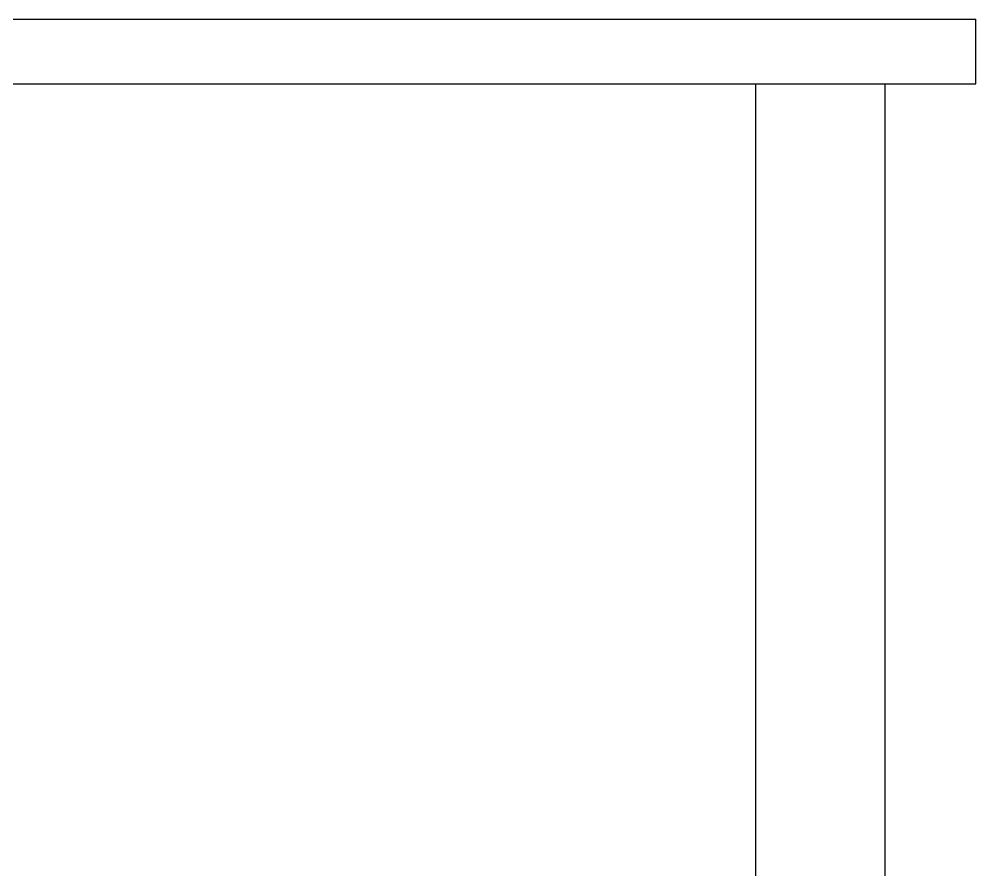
# Model space of a CAD drawing. Header units: millimetres. Extents: x 2336463 to 2579121, y 595385 to 778077.
# Drawn here: x 2525335.9 to 2525705.5, y 664007.3 to 664336.2 of the extents above; entities that cross this region are included whole.
import ezdxf

# ---------------------------------------------------------------- set-up
doc = ezdxf.new("R2010")
doc.units = ezdxf.units.MM
doc.header["$MEASUREMENT"] = 0
doc.linetypes.add('Wipeout_Contour', pattern=[1000, 0, -1000])
doc.layers.add('Интерьер - Мебель', color=7, linetype='Continuous')
doc.layers.add('Интерьер - Мебель_Ном._пера__62', color=7, linetype='Continuous', lineweight=25, true_color=0xaaaaaa)

msp = doc.modelspace()

# ---------------------------------------------------------------- wipeouts: each hides what was drawn before it
at = {"color": 254, "linetype": 'Wipeout_Contour', "lineweight": 0, "ltscale": 10444124.77442112}
msp.add_wipeout([(2525705.53, 664336.17), (2524505.53, 664336.17), (2524505.53, 664311.17), (2525705.53, 664311.17)], dxfattribs=at).dxf.layer = 'Интерьер - Мебель'

# ---------------------------------------------------------------- next in the draw order: linework, layer by layer
at = {"layer": 'Интерьер - Мебель_Ном._пера__62', "color": 253, "linetype": 'Continuous', "lineweight": 25, "true_color": 0xaaaaaa}
for p, q in [((2524565.53, 664336.17), (2525645.53, 664336.17)), ((2525645.53, 664336.17), (2525675.53, 664336.17)), ((2525675.53, 664336.17), (2525705.53, 664336.17)), ((2525705.53, 664311.17), (2525705.53, 664336.17))]:
    msp.add_line(p, q, dxfattribs=at)

# ---------------------------------------------------------------- next in the draw order: wipeouts: each hides what was drawn before it
at = {"color": 254, "linetype": 'Wipeout_Contour', "lineweight": 0, "ltscale": 10445754.84673906}
msp.add_wipeout([(2525620.53, 663596.17), (2525627.85, 663596.17), (2525627.85, 664311.17), (2525620.53, 664311.17)], dxfattribs=at).dxf.layer = 'Интерьер - Мебель'

# ---------------------------------------------------------------- next in the draw order: linework, layer by layer
at = {"layer": 'Интерьер - Мебель_Ном._пера__62', "color": 253, "linetype": 'Continuous', "lineweight": 25, "true_color": 0xaaaaaa}
msp.add_line((2525620.53, 663596.17), (2525620.53, 664311.17), dxfattribs=at)

# ---------------------------------------------------------------- next in the draw order: wipeouts: each hides what was drawn before it
at = {"color": 254, "linetype": 'Wipeout_Contour', "lineweight": 0, "ltscale": 10445803.20369845}
msp.add_wipeout([(2525627.85, 663596.17), (2525645.53, 663596.17), (2525645.53, 664311.17), (2525627.85, 664311.17)], dxfattribs=at).dxf.layer = 'Интерьер - Мебель'

# ---------------------------------------------------------------- next in the draw order: wipeouts: each hides what was drawn before it
at = {"color": 254, "linetype": 'Wipeout_Contour', "lineweight": 0, "ltscale": 10445871.5907895}
msp.add_wipeout([(2525645.53, 663596.17), (2525663.21, 663596.17), (2525663.21, 664311.17), (2525645.53, 664311.17)], dxfattribs=at).dxf.layer = 'Интерьер - Мебель'

# ---------------------------------------------------------------- next in the draw order: wipeouts: each hides what was drawn before it
at = {"color": 254, "linetype": 'Wipeout_Contour', "lineweight": 0, "ltscale": 10445919.94778178}
msp.add_wipeout([(2525663.21, 663596.17), (2525670.53, 663596.17), (2525670.53, 664311.17), (2525663.21, 664311.17)], dxfattribs=at).dxf.layer = 'Интерьер - Мебель'

# ---------------------------------------------------------------- next in the draw order: linework, layer by layer
at = {"layer": 'Интерьер - Мебель_Ном._пера__62', "color": 253, "linetype": 'Continuous', "lineweight": 25, "true_color": 0xaaaaaa}
for p, q in [((2524505.53, 664311.17), (2525705.53, 664311.17)), ((2525670.53, 663596.17), (2525670.53, 664311.17))]:
    msp.add_line(p, q, dxfattribs=at)

doc.saveas('drawing.dxf')
